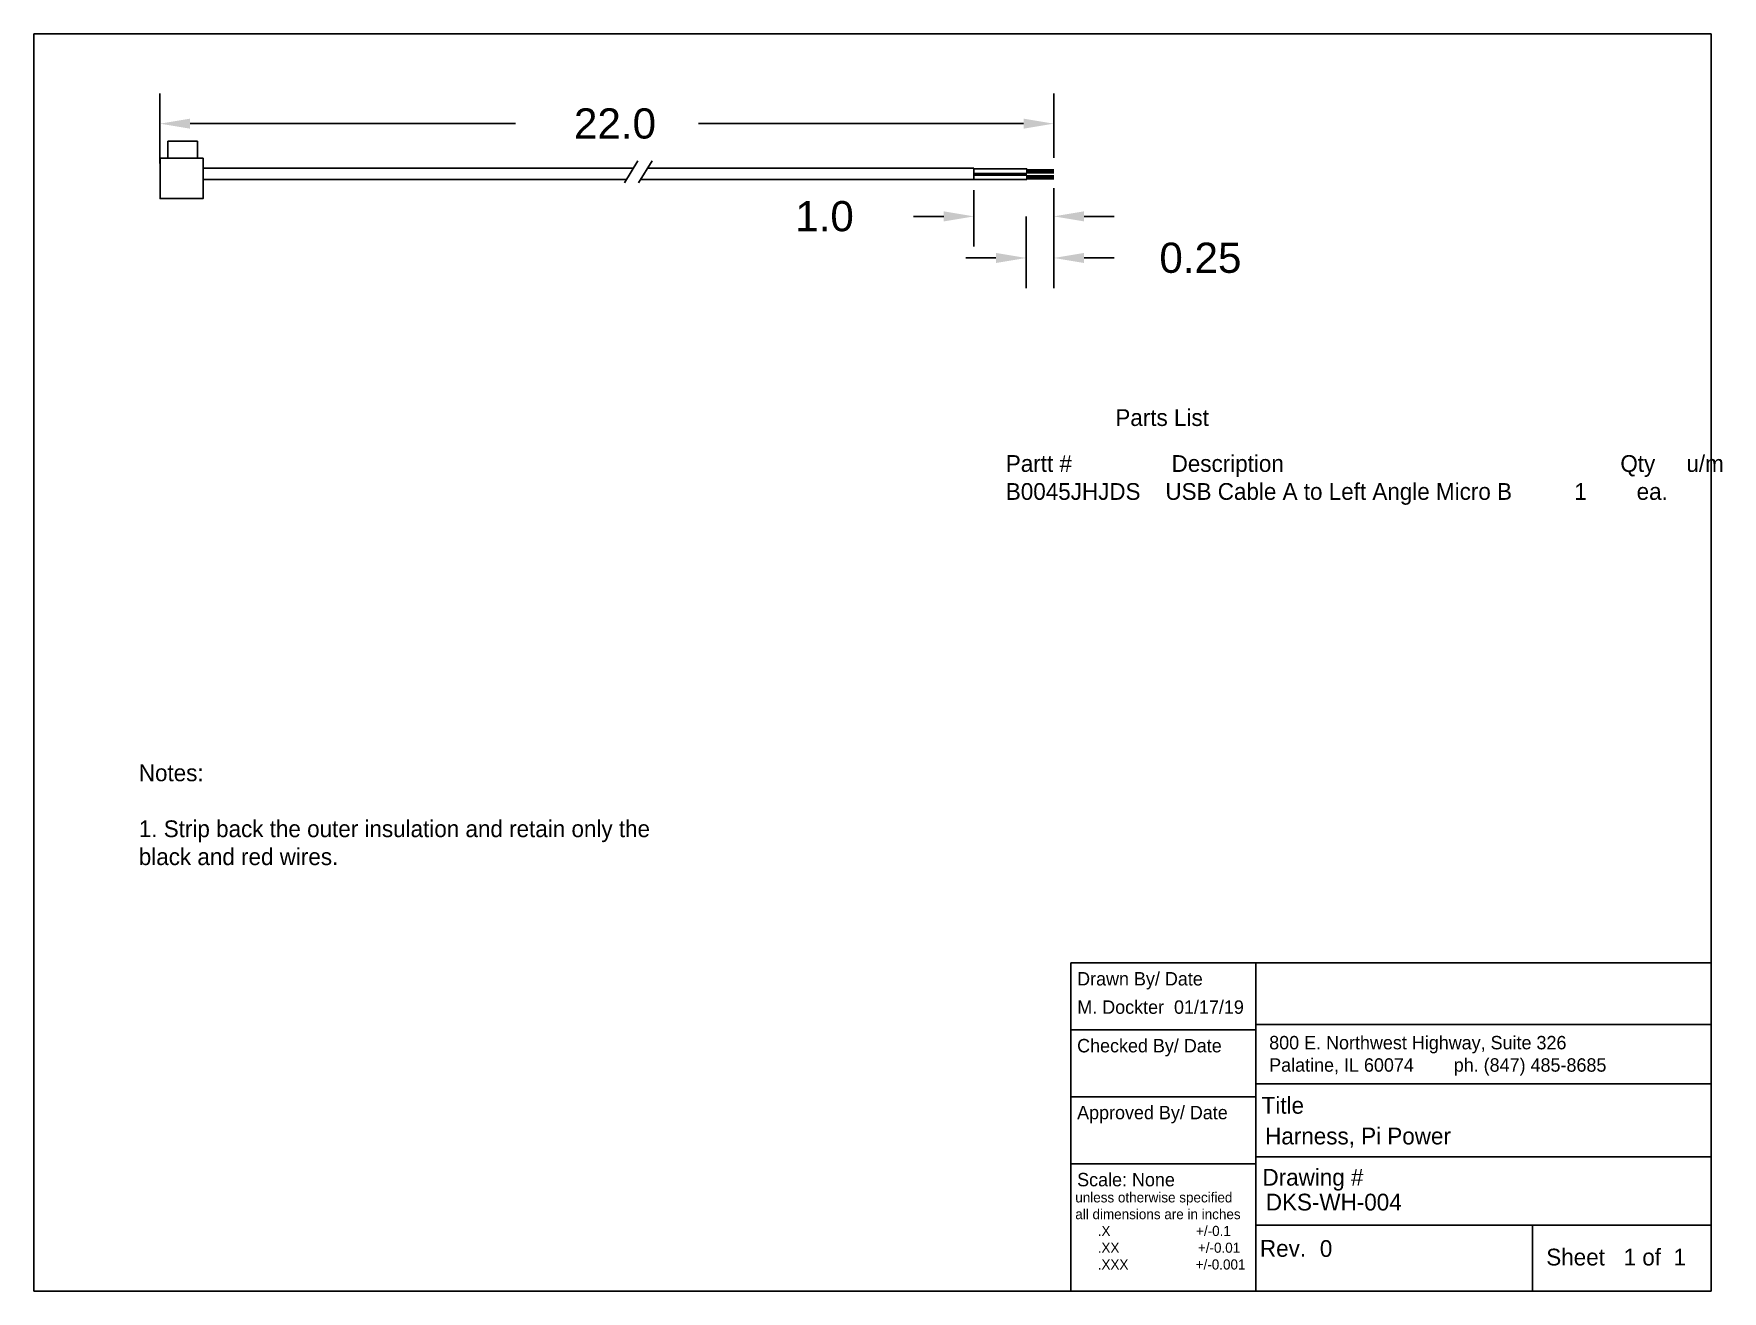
# Model space of a CAD drawing. Header units: inches. Extents: x 0.6 to 10.7, y 0.7 to 8.2.
import ezdxf

# ---------------------------------------------------------------- set-up
doc = ezdxf.new("R2010")
doc.units = ezdxf.units.IN
doc.header["$MEASUREMENT"] = 0
doc.styles.get("Standard").update_dxf_attribs({"font": 'arial.ttf'})
picture_1 = doc.add_image_def('image1.jpg', size_in_pixel=(3943, 533))

msp = doc.modelspace()

# ---------------------------------------------------------------- linework, layer by layer
for p, q in [((0.608, 0.723), (0.608, 8.223)), ((0.608, 8.223), (10.608, 8.223)), ((10.608, 8.223), (10.608, 0.723)), ((1.36, 7.449), (1.36, 7.867)), ((6.689, 7.483), (6.689, 7.867)), ((1.54, 7.687), (3.479, 7.687)), ((6.509, 7.687), (4.571, 7.687)), ((4.21, 7.466), (4.129, 7.334)), ((4.21, 7.466), (4.129, 7.334)), ((4.294, 7.466), (4.213, 7.334)), ((1.617, 7.421), (1.617, 7.353)), ((4.182, 7.421), (1.617, 7.421)), ((1.617, 7.353), (4.14, 7.353)), ((4.225, 7.353), (6.213, 7.353)), ((6.213, 7.421), (4.266, 7.421)), ((6.213, 7.421), (6.213, 7.353)), ((6.529, 7.417), (6.213, 7.417)), ((6.529, 7.389), (6.213, 7.389)), ((6.529, 7.38), (6.213, 7.38)), ((6.529, 7.353), (6.213, 7.353)), ((6.529, 7.402), (6.529, 7.417)), ((6.529, 7.417), (6.529, 7.417)), ((6.529, 7.402), (6.529, 7.389)), ((6.529, 7.366), (6.529, 7.38)), ((6.529, 7.38), (6.529, 7.38)), ((6.529, 7.366), (6.529, 7.353)), ((1.617, 7.308), (1.617, 7.24)), ((6.213, 7.29), (6.213, 6.954)), ((6.689, 7.303), (6.689, 6.954)), ((6.033, 7.134), (5.853, 7.134)), ((6.524, 7.133), (6.524, 6.706)), ((6.689, 7.133), (6.689, 6.706)), ((6.869, 7.134), (7.049, 7.134)), ((6.344, 6.886), (6.164, 6.886)), ((6.869, 6.886), (7.049, 6.886)), ((10.608, 2.682), (6.791, 2.682)), ((6.791, 2.682), (6.791, 0.723)), ((6.791, 2.282), (7.894, 2.282)), ((7.894, 2.315), (7.894, 1.96)), ((7.894, 1.96), (10.608, 1.96)), ((7.894, 1.96), (7.894, 0.723)), ((6.791, 1.883), (7.894, 1.883)), ((7.894, 1.524), (10.608, 1.524)), ((6.791, 1.484), (7.894, 1.484)), ((7.894, 1.118), (10.608, 1.118)), ((9.543, 1.118), (9.543, 0.723)), ((10.608, 0.723), (0.608, 0.723)), ((7.894, 0.723), (10.608, 0.723))]:
    msp.add_line(p, q)
at = {"lineweight": 100}
for p, q in [((6.689, 7.402), (6.529, 7.402)), ((6.689, 7.366), (6.529, 7.366))]:
    msp.add_line(p, q, dxfattribs=at)
for points in [[(1.408, 7.481), (1.408, 7.582), (1.583, 7.582), (1.583, 7.481)], [(1.361, 7.481), (1.361, 7.24), (1.617, 7.24), (1.617, 7.481)]]:
    msp.add_lwpolyline(points, close=True)
for points in [[(1.54, 7.717), (1.54, 7.657), (1.36, 7.687)], [(6.509, 7.657), (6.509, 7.717), (6.689, 7.687)], [(6.033, 7.104), (6.033, 7.164), (6.213, 7.134)], [(6.869, 7.164), (6.869, 7.104), (6.689, 7.134)], [(6.344, 6.856), (6.344, 6.916), (6.524, 6.886)], [(6.869, 6.916), (6.869, 6.856), (6.689, 6.886)]]:
    msp.add_solid(points)

# ---------------------------------------------------------------- texts
at = {"char_height": 0.18, "attachment_point": 5}
for s, insert in [('{22.0}', (4.073, 7.687)), ('{1.0}', (5.322, 7.134)), ('{0.25}', (7.563, 6.886))]:
    msp.add_mtext(s, dxfattribs=dict(at, insert=insert))
at = {"attachment_point": 1}
for s, insert, char_height, width in [('{\\fFreeSans|b0|i0|c0|p0;Parts List}', (7.056, 5.984), 0.1, 0.98619), ('{\\fFreeSans|b0|i0|c0|p0;Partt #                Description                                                      Qty     u/m\\P\\fUbuntu|b0|i0|c0|p0;B0045JHJDS    USB Cable A to Left Angle Micro B          1        ea.\\P        }', (6.403, 5.71), 0.1, 4.99983), ('{\\fFreeSans|b0|i0|c0|p0;Notes:\\P\\P1. Strip back the outer insulation and retain only the black and red wires.}', (1.234, 3.865), 0.1, 3.05094), ('{\\fFreeSans|b0|i0|c0|p0;Drawn By/ Date}', (6.828, 2.627), 0.08, 0.98619), ('{\\fFreeSans|b0|i0|c0|p0;M. Dockter  01/17/19}', (6.829, 2.458), 0.08, 1.06518), ('{\\fFreeSans|b0|i0|c0|p0;Checked By/ Date}', (6.828, 2.228), 0.08, 0.98619), ('{\\fFreeSans|b0|i0|c0|p0;800 E. Northwest Highway, Suite 326\\PPalatine, IL 60074        ph. (847) 485-8685}', (7.973, 2.246), 0.08, 2.57956), ('{\\fFreeSans|b0|i0|c0|p0;Approved By/ Date}', (6.828, 1.829), 0.08, 0.98619), ('{\\fFreeSans|b0|i0|c0|p0;Title}', (7.928, 1.882), 0.1, 0.98619), ('{\\fFreeSans|b0|i0|c0|p0;Harness, Pi Power}', (7.949, 1.699), 0.1, 1.93493), ('{\\fFreeSans|b0|i0|c0|p0;Scale: None}', (6.828, 1.429), 0.08, 0.98619), ('{\\fFreeSans|b0|i0|c0|p0;Drawing #}', (7.933, 1.453), 0.1, 0.98619), ('{\\fFreeSans|b0|i0|c0|p0;unless otherwise specified\\Pall dimensions are in inches\\P      .X^I^I^I+/-0.1\\P      .XX                     +/-0.01   \\P      .XXX                  +/-0.001}', (6.817, 1.313), 0.06, 1.23209), ('{\\fFreeSans|b0|i0|c0|p0;DKS-WH-004}', (7.953, 1.305), 0.1, 0.98619), ('{\\fFreeSans|b0|i0|c0|p0;Rev. }', (7.918, 1.029), 0.1, 0.98619), ('{\\fFreeSans|b0|i0|c0|p0;0}', (8.275, 1.028), 0.1, 0.98619), ('{\\fFreeSans|b0|i0|c0|p0;Sheet   1 of  1    }', (9.625, 0.977), 0.1, 0.98619)]:
    msp.add_mtext(s, dxfattribs=dict(at, insert=insert, char_height=char_height, width=width))

# ---------------------------------------------------------------- pictures from other files: only their frames are drawn
image = msp.add_image(picture_1, insert=(7.894, 2.315), size_in_units=(2.714, 0.367))
image.dxf.flags = 7

doc.saveas('drawing.dxf')
